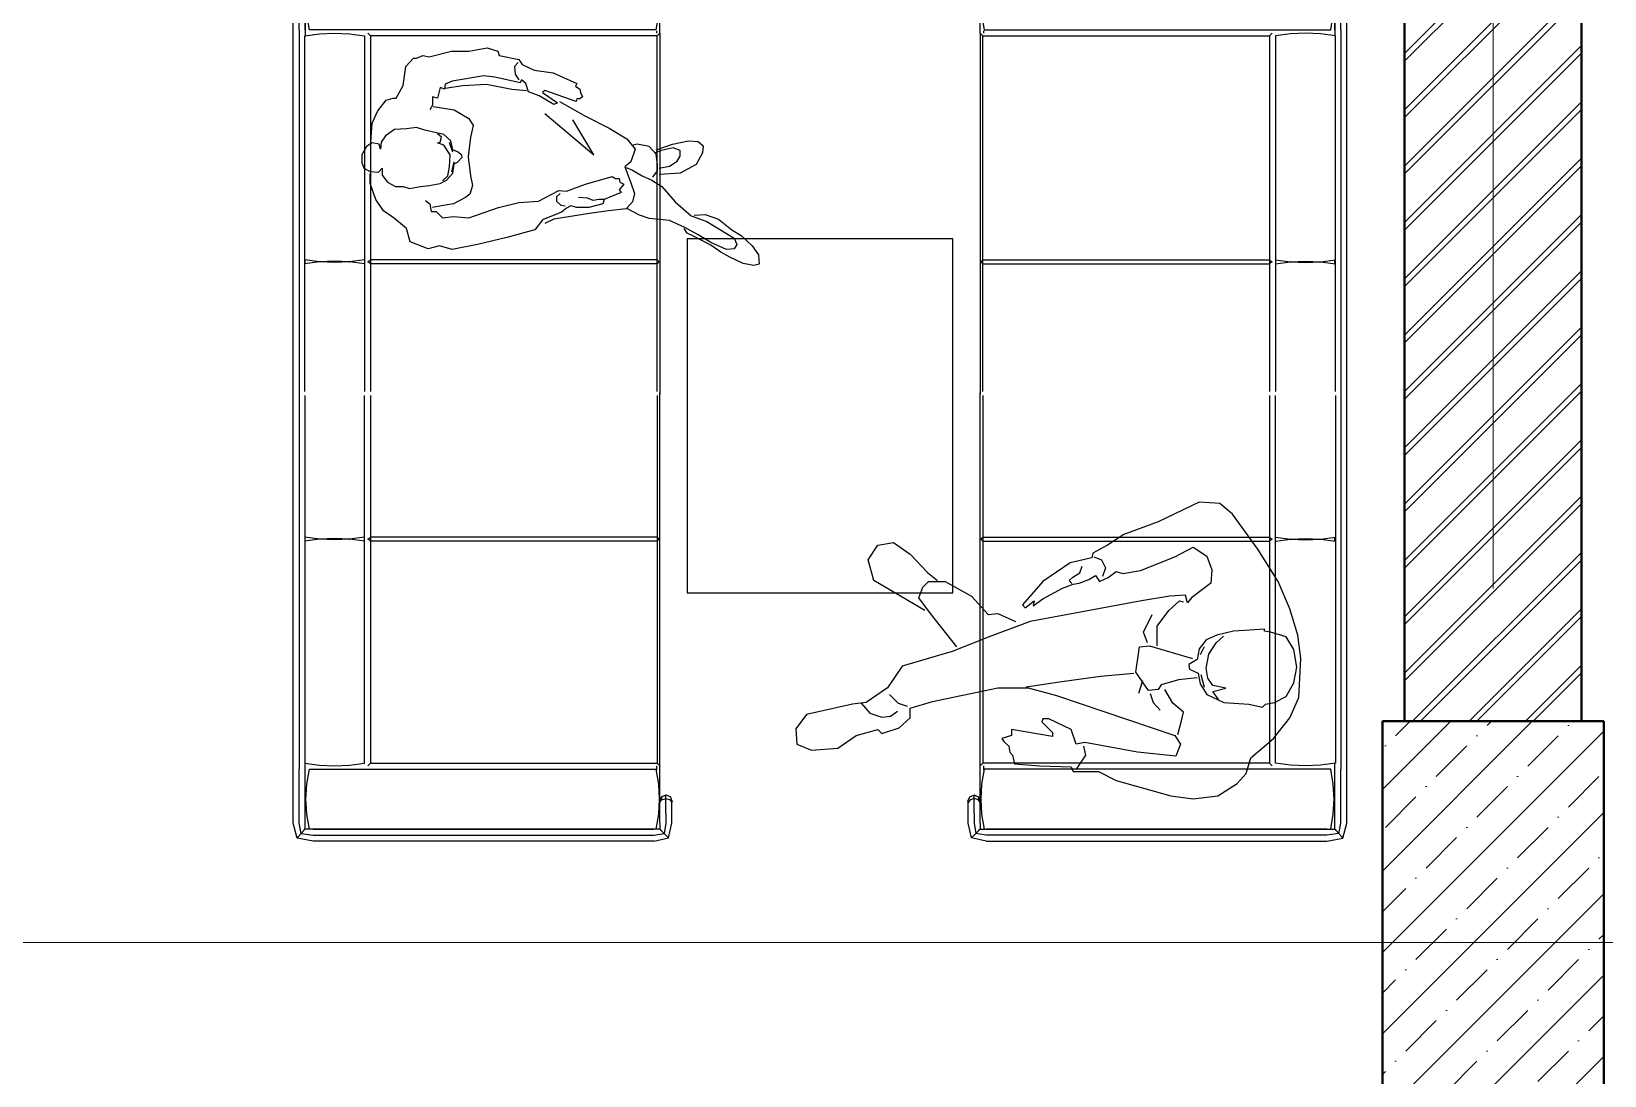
# Model space of a CAD drawing. Header units: millimetres. Extents: x 1531071 to 1560283, y -701792 to -691067.
# Drawn here: x 1546581 to 1546936.3, y -697025 to -696789 of the extents above; entities that cross this region are included whole.
import ezdxf

# ---------------------------------------------------------------- set-up
doc = ezdxf.new("R2010")
doc.units = ezdxf.units.MM
doc.header["$LTSCALE"] = 20
doc.header["$MEASUREMENT"] = 0
doc.linetypes.add('Dot & Dashed', pattern=[670.277762, 352.777767, -176.388884, 0, -141.111112])
doc.layers.add('mebel', color=21, linetype='Continuous')
doc.layers.add('PLEPO', color=8, linetype='Continuous')
doc.layers.add('OXLAR', color=6, linetype='Continuous', lineweight=5)
doc.layers.add('wall ext', color=30, linetype='Continuous', lineweight=30)
doc.layers.add('Конструктив - Колонны_Ном._пера__202', color=7, linetype='Continuous', lineweight=0, true_color=0x38637a)
doc.layers.add('Конструктив - Колонны_Ном._пера__28', color=7, linetype='Continuous', lineweight=40, true_color=0xffe4e1)

# ---------------------------------------------------------------- blocks, each defined once
blk = doc.blocks.new('werr')
at = {"layer": 'mebel'}
for p, q in [((1475466.6, -813383.8), (1475475.3, -813349.8)), ((1475475.3, -813349.8), (1475511.7, -813343.3)), ((1475475.3, -813349.8), (1475477.9, -813352.8)), ((1475511.7, -813343.3), (1476281.1, -813343.3)), ((1476314.3, -813350.7), (1476281.1, -813343.3)), ((1476311.5, -813353.5), (1476314.3, -813350.7)), ((1476314.3, -813350.7), (1476321.6, -813383.9)), ((1475466.6, -813505.5), (1475466.6, -813383.8)), ((1475477.9, -813352.8), (1475493, -813370.2)), ((1475480.1, -813383.9), (1475484.2, -813360)), ((1475480.1, -813505.5), (1475480.1, -813383.9)), ((1475511.6, -813356.8), (1475484.2, -813360)), ((1475493.6, -813383.9), (1475493.6, -813505.5)), ((1475493.7, -813370.4), (1475502.8, -813370.4)), ((1475493.7, -813505.5), (1475493.7, -813370.4)), ((1475497.1, -813404.1), (1475502.8, -813370.4)), ((1475502.8, -813370.4), (1476285.7, -813370.4)), ((1476281, -813356.8), (1475511.6, -813356.8)), ((1476281, -813370.3), (1475511.6, -813370.3)), ((1476304.7, -813360.2), (1476281, -813356.8)), ((1476294.6, -813370.4), (1476285.7, -813370.4)), ((1476285.7, -813370.4), (1476291.5, -813404.1)), ((1476294.6, -813382.8), (1476294.6, -813370.4)), ((1476294.6, -813430), (1476294.6, -813383.8)), ((1476311.5, -813353.5), (1476295.2, -813369.8)), ((1476304.7, -813360.2), (1476308.1, -813383.9)), ((1476308.1, -813383.9), (1476308.1, -813406.4)), ((1476321.6, -813383.9), (1476321.6, -813395.1)), ((1475495.2, -813437.9), (1475497.1, -813404.1)), ((1476291.5, -813404.1), (1476293.4, -813437.9)), ((1476308.1, -813439.6), (1476308.1, -813406.4)), ((1476321.6, -813395.1), (1476321.6, -813406.4)), ((1476321.6, -813406.4), (1476321.6, -813430)), ((1475497.1, -813471.7), (1475495.2, -813437.9)), ((1476293.4, -813437.9), (1476291.5, -813471.7)), ((1476294.6, -813430), (1476294.6, -813433.4)), ((1476298.5, -813436.8), (1476294.6, -813430)), ((1476294.6, -813433.4), (1476298.6, -813443)), ((1476294.6, -813433.5), (1476298.6, -813443)), ((1476294.6, -813513), (1476294.6, -813433.5)), ((1476298.5, -813436.8), (1476308.1, -813439.6)), ((1476298.6, -813443), (1476298.5, -813436.8)), ((1476298.6, -813443), (1476308.1, -813446.9)), ((1476303.8, -813445.1), (1476308.1, -813446.9)), ((1476317.6, -813436.8), (1476308.1, -813439.6)), ((1476308.1, -813439.6), (1476308.1, -813446.9)), ((1476308.1, -813446.9), (1476308.2, -813446.9)), ((1476308.1, -813446.9), (1476309, -813446.9)), ((1476309, -813446.9), (1476318.5, -813442.9)), ((1476317.6, -813436.8), (1476321.6, -813430)), ((1476317.7, -813442.9), (1476317.6, -813436.8)), ((1476318.5, -813442.9), (1476317.7, -813442.9)), ((1476322.4, -813433.4), (1476318.5, -813442.9)), ((1476321.6, -813430), (1476321.6, -813433.4)), ((1476322.4, -813433.4), (1476321.6, -813431.3)), ((1476321.6, -813433.4), (1476322.4, -813433.4)), ((1475502.8, -813505.5), (1475497.1, -813471.7)), ((1476291.5, -813471.7), (1476285.7, -813505.5)), ((1475466.6, -815176.2), (1475466.6, -813505.5)), ((1475480.1, -813505.5), (1475480.1, -815176.2)), ((1475492.3, -813519), (1475526.1, -813514.5)), ((1475492.3, -814322.6), (1475492.3, -813519)), ((1475493.7, -813505.5), (1475493.7, -813518.8)), ((1476285.7, -813505.5), (1475502.8, -813505.5)), ((1475526.1, -813514.5), (1475559.9, -813513)), ((1475559.9, -813513), (1475593.7, -813514.5)), ((1475593.7, -813514.5), (1475627.5, -813519)), ((1475627.5, -813519), (1475627.5, -814322.6)), ((1475634.9, -813513), (1475636.4, -813514.5)), ((1475636.4, -813514.5), (1475640.9, -813519)), ((1476288.7, -813519), (1475640.9, -813519)), ((1475640.9, -813519), (1475640.9, -814322.6)), ((1476287.4, -813507.7), (1476287.4, -813513)), ((1476288.7, -813519), (1476293.2, -813514.5)), ((1476288.7, -814322.6), (1476288.7, -813519)), ((1476293.2, -813514.5), (1476294.7, -813513)), ((1476294.7, -813513), (1476294.7, -814328.5)), ((1475526.1, -814029.4), (1475492.3, -814024.9)), ((1475493.7, -814033.8), (1475493.7, -814025.1)), ((1475627.5, -814024.9), (1475593.7, -814029.4)), ((1475640.9, -814024.9), (1475636.4, -814029.4)), ((1476288.7, -814024.9), (1475640.9, -814024.9)), ((1476293.2, -814029.4), (1476288.7, -814024.9)), ((1475526.1, -814029.5), (1475492.3, -814034)), ((1475559.9, -814028), (1475526.1, -814029.5)), ((1475559.9, -814030.9), (1475526.1, -814029.4)), ((1475593.7, -814029.5), (1475559.9, -814028)), ((1475593.7, -814029.4), (1475559.9, -814030.9)), ((1475593, -814029.5), (1475593.7, -814029.4)), ((1475593.7, -814029.5), (1475593, -814029.5)), ((1475627.4, -814034), (1475593.7, -814029.5)), ((1475634.9, -814028), (1475636.4, -814029.5)), ((1475636.4, -814029.4), (1475634.9, -814030.9)), ((1475636.4, -814029.5), (1475640.9, -814034)), ((1476288.7, -814034), (1475640.9, -814034)), ((1476293.2, -814029.5), (1476288.7, -814034)), ((1476294.7, -814028), (1476293.2, -814029.5)), ((1476294.7, -814030.9), (1476293.2, -814029.4)), ((1475492.3, -814331.6), (1475492.3, -815162.7)), ((1475627.4, -815162.7), (1475627.4, -814331.6)), ((1475640.9, -814331.6), (1475640.9, -815162.7)), ((1476288.7, -814331.6), (1476288.7, -815162.7)), ((1476294.7, -815168.7), (1476294.7, -814325.6)), ((1475526.1, -814656.2), (1475492.3, -814651.7)), ((1475526.1, -814656.3), (1475492.3, -814660.7)), ((1475493.7, -814660.6), (1475493.7, -814651.9)), ((1475559.9, -814654.8), (1475526.1, -814656.3)), ((1475559.9, -814657.7), (1475526.1, -814656.2)), ((1475593.7, -814656.3), (1475559.9, -814654.8)), ((1475593.7, -814656.2), (1475559.9, -814657.7)), ((1475593, -814656.2), (1475593.7, -814656.2)), ((1475593.7, -814656.3), (1475593, -814656.2)), ((1475627.5, -814651.7), (1475593.7, -814656.2)), ((1475627.4, -814660.7), (1475593.7, -814656.3)), ((1475634.9, -814654.8), (1475636.4, -814656.3)), ((1475636.4, -814656.2), (1475634.9, -814657.7)), ((1475640.9, -814651.7), (1475636.4, -814656.2)), ((1475636.4, -814656.3), (1475640.9, -814660.7)), ((1476288.7, -814651.7), (1475640.9, -814651.7)), ((1476288.7, -814660.7), (1475640.9, -814660.7)), ((1476293.2, -814656.2), (1476288.7, -814651.7)), ((1476293.2, -814656.3), (1476288.7, -814660.7)), ((1476294.7, -814654.8), (1476293.2, -814656.3)), ((1476294.7, -814657.7), (1476293.2, -814656.2)), ((1475492.3, -815162.7), (1475526.1, -815167.2)), ((1475493.7, -815176.2), (1475493.7, -815162.9)), ((1475593.7, -815167.2), (1475627.4, -815162.7)), ((1475634.9, -815168.7), (1475640.9, -815162.7)), ((1475640.9, -815162.7), (1476288.7, -815162.7)), ((1476288.7, -815162.7), (1476294.7, -815168.7)), ((1475466.6, -815297.9), (1475466.6, -815176.3)), ((1475480.1, -815297.9), (1475480.1, -815176.3)), ((1475493.6, -815297.8), (1475493.6, -815176.3)), ((1475493.7, -815311.4), (1475493.7, -815176.2)), ((1475497.1, -815210), (1475502.8, -815176.2)), ((1475502.8, -815176.2), (1476285.7, -815176.2)), ((1475526.1, -815167.2), (1475559.9, -815168.7)), ((1475559.9, -815168.7), (1475593.7, -815167.2)), ((1476285.7, -815176.2), (1476291.5, -815210)), ((1476287.4, -815178.5), (1476286.1, -815178.5)), ((1476287.4, -815168.7), (1476287.4, -815178.5)), ((1476294.6, -815248.2), (1476294.6, -815168.7)), ((1475495.2, -815243.8), (1475497.1, -815210)), ((1476291.5, -815210), (1476293.4, -815243.8)), ((1475497.1, -815277.6), (1475495.2, -815243.8)), ((1476293.4, -815243.8), (1476291.5, -815277.6)), ((1476294.6, -815248.3), (1476298.6, -815238.7)), ((1476294.6, -815251.7), (1476298.5, -815245)), ((1476294.6, -815297.9), (1476294.6, -815248.3)), ((1476298.6, -815238.7), (1476298.5, -815245)), ((1476298.5, -815245), (1476308.1, -815242.2)), ((1476308.1, -815234.8), (1476298.6, -815238.7)), ((1476303.9, -815236.5), (1476308.1, -815234.8)), ((1476308.1, -815234.8), (1476308.2, -815234.8)), ((1476309, -815234.8), (1476308.1, -815234.8)), ((1476308.1, -815242.2), (1476308.1, -815234.8)), ((1476308.1, -815242.2), (1476317.6, -815245)), ((1476308.1, -815275.3), (1476308.1, -815242.2)), ((1476318.5, -815238.8), (1476309, -815234.8)), ((1476317.6, -815245), (1476321.6, -815251.7)), ((1476318.5, -815238.8), (1476317.7, -815238.8)), ((1476322.4, -815248.4), (1476318.5, -815238.8)), ((1476322.4, -815248.4), (1476321.6, -815250.4)), ((1476321.6, -815248.4), (1476322.4, -815248.4)), ((1476321.6, -815251.7), (1476321.6, -815248.4)), ((1476321.6, -815297.8), (1476321.6, -815251.7)), ((1475475.3, -815332), (1475466.6, -815297.9)), ((1475484.2, -815321.7), (1475480.1, -815297.9)), ((1475502.8, -815311.4), (1475497.1, -815277.6)), ((1476291.5, -815277.6), (1476285.7, -815311.4)), ((1476294.6, -815298.9), (1476294.6, -815311.4)), ((1476308.1, -815297.9), (1476304.7, -815321.5)), ((1476308.1, -815275.3), (1476308.1, -815297.9)), ((1476314.3, -815331), (1476321.6, -815297.8)), ((1475475.3, -815332), (1475477.9, -815329)), ((1475511.7, -815338.4), (1475475.3, -815332)), ((1475477.9, -815329), (1475484.2, -815321.7)), ((1475490.4, -815314.5), (1475484.2, -815321.7)), ((1475484.2, -815321.7), (1475511.6, -815324.9)), ((1475490.4, -815314.5), (1475493, -815311.5)), ((1476294.6, -815311.4), (1475493.7, -815311.4)), ((1476285.7, -815311.4), (1475502.8, -815311.4)), ((1475511.6, -815311.4), (1476281, -815311.4)), ((1475511.6, -815324.9), (1476281, -815324.9)), ((1476281.1, -815338.4), (1475511.7, -815338.4)), ((1476281, -815324.9), (1476304.7, -815321.5)), ((1476281.1, -815338.4), (1476314.3, -815331)), ((1476298, -815314.7), (1476295.2, -815311.9)), ((1476304.7, -815321.5), (1476298, -815314.7)), ((1476304.7, -815321.5), (1476311.5, -815328.2)), ((1476314.3, -815331), (1476311.5, -815328.2))]:
    blk.add_line(p, q, dxfattribs=at)

msp = doc.modelspace()

# ---------------------------------------------------------------- hatches: boundary and pattern name
at = {"layer": 'Конструктив - Колонны_Ном._пера__202', "linetype": 'Continuous'}
h = msp.add_hatch(dxfattribs=at)
h.set_pattern_fill('БЛОКИ_ЭФФЕКТИВНЫЕ', color=1, scale=0.1, style=0, pattern_type=2)
h.set_pattern_definition([(45, (1539827.054, -703107.138), (-6.36396, 6.36396), [])])
h.paths.add_polyline_path([(1546891.14, -696474.89), (1546891.14, -696944.89), (1546931.14, -696944.89), (1546931.14, -696474.89)])
h = msp.add_hatch(dxfattribs=at)
h.set_pattern_fill('БЛОКИ_ЭФФЕКТИВНЫЕ', color=1, scale=0.1, style=0, pattern_type=2)
h.set_pattern_definition([(45, (1540707.054, -703107.138), (-6.36396, 6.36396), [])])
h.paths.add_polyline_path([(1546931.14, -696474.89), (1546931.14, -696944.89), (1546891.14, -696944.89), (1546891.14, -696474.89)])
h = msp.add_hatch(dxfattribs=at)
h.set_pattern_fill('ЖЕЛЕЗОБЕТОН__ГОСТ_', color=1, scale=0.1, style=0, pattern_type=2)
h.set_pattern_definition([(45, (1539827.054, -704387.138), (-9.192387, 9.192387), []), (45, (1539822.458, -704382.542), (-9.192387, 9.192387), [9.749999, -3.25, 0, -3.25])])
h.paths.add_polyline_path([(1546886.14, -697044.89), (1546936.14, -697044.89), (1546936.14, -696944.89), (1546886.14, -696944.89)])

# ---------------------------------------------------------------- linework, layer by layer
at = {"ltscale": 0.5}
msp.add_lwpolyline([(1546729.1, -696835.91), (1546729.1, -696915.91), (1546789.1, -696915.91), (1546789.1, -696835.91)], close=True, dxfattribs=at)
at = {"layer": 'OXLAR', "color": 6, "linetype": 'Dot & Dashed', "ltscale": 0.15}
for p, q in [((1546911.14, -695856.57), (1546911.14, -699160.25)), ((1544397.16, -696994.89), (1550288.33, -696994.89))]:
    msp.add_line(p, q, dxfattribs=at)
at = {"layer": 'PLEPO', "color": 1}
for p, q in [((1546690.89, -696796.01, -45.43), (1546690.09, -696796.96, -45.43)), ((1546690.09, -696796.96, -45.43), (1546690.25, -696798.7, -45.43)), ((1546690.25, -696798.7, -45.43), (1546691.04, -696799.97, -45.43)), ((1546675.3, -696814.05, -45.43), (1546676.08, -696816.23, -45.43)), ((1546676.38, -696818.49, -45.43), (1546675.84, -696820.74, -45.43)), ((1546700.39, -696825.61, -45.43), (1546699.6, -696826.4, -45.43)), ((1546699.6, -696826.4, -45.43), (1546699.6, -696827.35, -45.43)), ((1546706.57, -696826.72, -45.43), (1546704.51, -696826.56, -45.43)), ((1546699.6, -696827.35, -45.43), (1546700.55, -696828.3, -45.43)), ((1546700.55, -696828.3, -45.43), (1546701.5, -696828.46, -45.43)), ((1546707.84, -696827.19, -45.43), (1546706.57, -696826.72, -45.43)), ((1546709.1, -696827.03, -45.43), (1546707.84, -696827.19, -45.43)), ((1546710.37, -696827.03, -45.43), (1546709.1, -696827.03, -45.43)), ((1546816.2, -696912.33, -45.43), (1546817.77, -696911.33, -45.43)), ((1546817.77, -696911.33, -45.43), (1546818.33, -696909.87, -45.43)), ((1546815.42, -696913.11, -45.43), (1546816.2, -696912.33, -45.43)), ((1546815.98, -696913.79, -45.43), (1546815.42, -696913.11, -45.43)), ((1546845.09, -696929.82, -45.43), (1546845.99, -696928.03, -45.43)), ((1546805.7, -696937.1, -45.43), (1546813.2, -696936, -45.43)), ((1546813.2, -696936, -45.43), (1546822.47, -696934.68, -45.43)), ((1546822.47, -696934.68, -45.43), (1546829.97, -696934.02, -45.43)), ((1546845.99, -696937.27, -45.43), (1546845.24, -696934.44, -45.43))]:
    msp.add_line(p, q, dxfattribs=at)
at = {"layer": 'PLEPO', "color": 1, "elevation": -45.43}
for points in [[(1546657.62, -696814.05), (1546657.94, -696809.78), (1546659.2, -696806.93), (1546661.1, -696804.56), (1546662.69, -696804.08), (1546663.32, -696804.08), (1546664.91, -696801.23), (1546665.54, -696796.96), (1546667.28, -696795.06), (1546667.92, -696795.06), (1546669.34, -696794.43), (1546670.77, -696794.74), (1546675.84, -696793.48), (1546679.8, -696793.48), (1546683.92, -696792.69), (1546686.29, -696793.48), (1546686.61, -696794.43), (1546691.04, -696795.38), (1546691.84, -696796.49), (1546694.53, -696797.75), (1546698.81, -696798.38), (1546704.19, -696800.76), (1546703.88, -696801.39), (1546704.83, -696802.03), (1546704.99, -696802.82), (1546705.46, -696803.77), (1546704.83, -696804.24), (1546704.19, -696804.24), (1546704.03, -696804.87), (1546696.91, -696802.34), (1546696.43, -696802.82), (1546699.76, -696805.19), (1546698.97, -696805.51), (1546695.64, -696803.61), (1546693.26, -696802.66), (1546692.63, -696800.76), (1546691.68, -696799.97), (1546691.36, -696800.6), (1546685.66, -696799.33), (1546683.12, -696799.02), (1546676, -696800.28), (1546674.41, -696800.92), (1546674.25, -696802.03), (1546673.3, -696801.71), (1546672.67, -696804.08), (1546671.56, -696803.77), (1546671.56, -696805.67), (1546670.93, -696806.77)], [(1546674.41, -696801.87), (1546678.37, -696801.23), (1546683.76, -696800.92), (1546689.46, -696802.03), (1546692.79, -696802.34)], [(1546700.23, -696804.87), (1546706.09, -696808.2), (1546711.48, -696810.89), (1546715.44, -696813.26), (1546717.34, -696815.64), (1546716.39, -696818.49), (1546714.97, -696819.59), (1546716.39, -696823.23), (1546717.18, -696825.61), (1546716.71, -696827.51), (1546715.28, -696829.09), (1546711.32, -696829.57), (1546707.04, -696830.2), (1546698.97, -696831.47), (1546696.91, -696832.42)], [(1546671.72, -696805.98), (1546676.47, -696806.77), (1546679.8, -696808.67), (1546680.75, -696810.26), (1546680.11, -696812.95), (1546679.64, -696817.38), (1546680.11, -696821.65), (1546680.59, -696823.87), (1546679.96, -696825.77), (1546679, -696826.56), (1546676.31, -696827.98), (1546673.62, -696828.46), (1546671.56, -696828.77)], [(1546696.91, -696807.57), (1546708, -696816.9), (1546703.24, -696808.99)], [(1546673.78, -696822.76), (1546675.04, -696821.65), (1546675.36, -696819.59), (1546675.52, -696816.9), (1546674.09, -696814.69), (1546672.67, -696814.21), (1546673.3, -696814.05), (1546673.62, -696812.95), (1546672.67, -696812.16)], [(1546721.3, -696821.97), (1546722.41, -696820.54), (1546722.41, -696819.12), (1546722.09, -696816.75), (1546720.51, -696815), (1546717.82, -696814.53), (1546716.87, -696814.69)], [(1546722.73, -696819.91), (1546725.1, -696819.44), (1546726.85, -696818.33), (1546727.48, -696817.22), (1546727.48, -696815.95), (1546725.9, -696815.32), (1546723.2, -696815.95), (1546721.94, -696816.43)], [(1546722.09, -696815.8), (1546725.74, -696814.53), (1546729.38, -696813.74), (1546731.6, -696813.9), (1546732.71, -696814.85), (1546732.55, -696816.43), (1546731.12, -696819.12), (1546727.48, -696821.02), (1546722.73, -696821.34)], [(1546669.98, -696827.19), (1546670.93, -696827.98), (1546671.24, -696829.72), (1546672.35, -696829.72), (1546673.78, -696831.15), (1546676.31, -696830.83), (1546679.8, -696831.15), (1546686.45, -696828.77), (1546691.04, -696827.67), (1546695.48, -696827.35), (1546700.07, -696824.98), (1546701.82, -696825.13), (1546706.09, -696823.55), (1546712.11, -696821.81), (1546712.91, -696822.29), (1546713.7, -696822.29), (1546713.86, -696823.08), (1546714.81, -696823.55), (1546713.7, -696824.82), (1546714.17, -696825.45), (1546710.37, -696827.03), (1546710.05, -696827.98), (1546706.89, -696828.77), (1546704.19, -696828.77), (1546702.77, -696828.46), (1546701.82, -696828.93), (1546700.71, -696829.88), (1546696.43, -696831.62), (1546694.69, -696833.84), (1546688.35, -696835.58), (1546681.7, -696837.16), (1546676, -696838.27), (1546673.14, -696837.48), (1546670.61, -696838.11), (1546666.49, -696836.53), (1546665.7, -696833.52), (1546663, -696831.31), (1546660.47, -696829.57), (1546658.73, -696827.03), (1546657.46, -696823.39), (1546657.46, -696821.18)], [(1546715.28, -696819.75), (1546716.71, -696820.39), (1546718.93, -696821.65), (1546721.14, -696822.6), (1546723.36, -696824.03), (1546726.37, -696827.51), (1546730.01, -696830.67), (1546733.5, -696831.94), (1546739.68, -696835.74), (1546740.31, -696837.16), (1546739.68, -696838.11), (1546737.94, -696838.27), (1546734.45, -696836.69), (1546731.6, -696834.95), (1546728.59, -696833.36), (1546725.1, -696831.78), (1546720.51, -696831.31), (1546718.29, -696830.52), (1546715.6, -696829.09)], [(1546730.65, -696830.52), (1546733.18, -696830.36), (1546736.19, -696831.47), (1546739.2, -696833.84), (1546741.26, -696835.11), (1546743.8, -696837.48), (1546745.22, -696839.54), (1546745.38, -696841.6), (1546744.11, -696841.91), (1546741.74, -696841.44), (1546738.73, -696840.01), (1546736.67, -696838.9), (1546734.45, -696837.32), (1546730.49, -696835.26), (1546729.06, -696834.63), (1546728.43, -696833.52)], [(1546782.75, -696919.91), (1546771.27, -696913.07), (1546769.95, -696908.44), (1546772.16, -696905.14), (1546775.69, -696904.47), (1546779.44, -696907.12), (1546783.41, -696911.31), (1546785.62, -696913.07)], [(1546820.92, -696907.78), (1546822.69, -696908.44), (1546823.57, -696910.21), (1546822.91, -696912.19)], [(1546790.03, -696928.06), (1546784.07, -696920.57), (1546781.42, -696917.04), (1546782.31, -696914.62), (1546783.63, -696913.29), (1546787.38, -696913.29), (1546793.34, -696916.6), (1546797.09, -696920.79), (1546799.3, -696920.57), (1546803.27, -696922.33)], [(1546835.26, -696927.84), (1546835.26, -696923.43), (1546837.91, -696919.91), (1546840.34, -696917.7), (1546841.22, -696917.92)], [(1546833.06, -696927.18), (1546832.18, -696924.76), (1546834.16, -696920.79)], [(1546849.14, -696940.01), (1546847.83, -696938.14), (1546850.81, -696937.4), (1546847.83, -696936.84), (1546846.71, -696935.16), (1546846.34, -696932.93), (1546846.9, -696929.77), (1546848.58, -696927.16), (1546850.25, -696925.67)], [(1546844.31, -696935.12), (1546840.12, -696935.56), (1546836.15, -696936.66), (1546835.48, -696937.76), (1546833.28, -696937.98), (1546830.41, -696933.8), (1546831.29, -696928.06), (1546833.5, -696927.84), (1546843.21, -696930.71)], [(1546831.95, -696935.78), (1546831.07, -696938.65)], [(1546774.81, -696938.87), (1546776.79, -696940.85), (1546778.78, -696941.51)], [(1546833.72, -696938.65), (1546834.38, -696940.63), (1546835.93, -696942.39)], [(1546839.9, -696947.91), (1546840.78, -696944.82), (1546841.22, -696942.83), (1546838.79, -696940.85), (1546837.03, -696937.76)], [(1546768.41, -696940.85), (1546770.39, -696943.06), (1546773.04, -696943.94), (1546775.03, -696943.72), (1546776.57, -696942.61)], [(1546818.61, -696950.55), (1546819.05, -696952.53), (1546816.95, -696955.73)]]:
    msp.add_lwpolyline(points, dxfattribs=at)
for points in [[(1546678.19, -696816.96), (1546677.2, -696816.25), (1546676.15, -696815.8), (1546675.68, -696813.74), (1546674.09, -696812.31), (1546669.82, -696811.36), (1546667.92, -696810.73), (1546665.7, -696811.05), (1546663, -696811.21), (1546660.95, -696812.63), (1546659.99, -696814.05), (1546659.84, -696815.64), (1546659.52, -696814.53), (1546657.94, -696814.21), (1546656.67, -696815), (1546655.56, -696816.9), (1546655.56, -696818.64), (1546656.03, -696819.91), (1546657.46, -696820.7), (1546659.36, -696820.86), (1546660.15, -696819.91), (1546660.15, -696821.49), (1546661.42, -696823.08), (1546663.16, -696824.03), (1546664.91, -696824.03), (1546666.33, -696824.5), (1546668.87, -696824.03), (1546670.77, -696823.87), (1546673.3, -696823.39), (1546674.73, -696822.6), (1546676.15, -696821.02), (1546676.47, -696818.96), (1546677.17, -696818.57), (1546678.22, -696817.47)], [(1546867.04, -696925.42), (1546865.27, -696919.47), (1546862.63, -696913.29), (1546857.99, -696906.02), (1546852.25, -696898.08), (1546849.39, -696895.66), (1546844.75, -696895.43), (1546835.48, -696899.84), (1546827.76, -696902.71), (1546824.01, -696905.14), (1546820.7, -696906.9), (1546820.48, -696908), (1546815.63, -696909.1), (1546809.45, -696913.29), (1546804.81, -696918.58), (1546805.48, -696919.24), (1546807.46, -696917.7), (1546807.24, -696918.8), (1546809.45, -696917.26), (1546813.86, -696914.84), (1546816.29, -696913.95), (1546817.61, -696913.73), (1546819.82, -696912.85), (1546821.36, -696911.97), (1546822.25, -696913.29), (1546824.23, -696912.41), (1546826, -696911.09), (1546827.54, -696911.53), (1546831.51, -696910.87), (1546839.24, -696907.78), (1546843.43, -696905.58), (1546846.52, -696907.56), (1546847.62, -696910.65), (1546847.4, -696913.73), (1546842.99, -696917.04), (1546842.1, -696918.14), (1546841.66, -696916.38), (1546838.13, -696916.6), (1546831.73, -696917.7), (1546806.58, -696922.33), (1546797.31, -696925.86), (1546788.93, -696929.17), (1546777.67, -696932.47), (1546774.36, -696937.32), (1546769.51, -696940.63), (1546766.42, -696941.07), (1546756.07, -696943.4), (1546753.62, -696946.58), (1546753.84, -696950.11), (1546757.15, -696951.43), (1546763.11, -696950.99), (1546767.3, -696948.13), (1546772.16, -696946.8), (1546773.04, -696947.68), (1546777.01, -696946.36), (1546779.44, -696944.16), (1546779.44, -696941.95), (1546784.51, -696940.41), (1546799.3, -696937.32), (1546806.14, -696937.32), (1546812.54, -696939.09), (1546839.24, -696948.13), (1546840.56, -696950.11), (1546839.46, -696952.76), (1546830.85, -696951.87), (1546818.94, -696949.67), (1546816.95, -696950.11), (1546815.85, -696946.8), (1546810.77, -696944.38), (1546809.45, -696944.38), (1546809.23, -696945.04), (1546811.65, -696947.46), (1546811.65, -696948.35), (1546802.39, -696946.8), (1546802.39, -696948.13), (1546800.18, -696948.79), (1546800.62, -696949.45), (1546801.73, -696950.55), (1546801.95, -696951.87), (1546802.61, -696952.54), (1546803.05, -696954.52), (1546808.79, -696954.96), (1546815.85, -696955.18), (1546816.29, -696956.28), (1546822.03, -696956.28), (1546826, -696958.27), (1546838.35, -696961.79), (1546843.43, -696962.46), (1546848.94, -696961.79), (1546853.36, -696958.93), (1546855.34, -696956.72), (1546856.45, -696953.2), (1546861.52, -696948.79), (1546865.27, -696944.16), (1546867.26, -696939.53), (1546867.7, -696930.71)], [(1546842.55, -696933.13), (1546844.51, -696934.03), (1546844.97, -696936.44), (1546846.52, -696938.87), (1546850.31, -696940.7), (1546856.01, -696941.07), (1546859.09, -696941.73), (1546859.76, -696941.07), (1546861.74, -696940.63), (1546864.39, -696939.31), (1546866.16, -696936.22), (1546866.82, -696932.69), (1546866.16, -696928.72), (1546864.39, -696925.86), (1546860.86, -696924.76), (1546859.54, -696924.54), (1546859.54, -696924.1), (1546856.23, -696924.32), (1546852.48, -696924.54), (1546848.72, -696925.42), (1546846.3, -696926.52), (1546844.75, -696928.5), (1546844.27, -696930.93), (1546842.4, -696932.07)]]:
    msp.add_lwpolyline(points, close=True, dxfattribs=at)
at = {"layer": 'Конструктив - Колонны_Ном._пера__28', "color": 0, "linetype": 'Continuous'}
for p, q in [((1546936.14, -696944.89), (1546886.14, -696944.89)), ((1546886.14, -696944.89), (1546886.14, -697044.89)), ((1546936.14, -697044.89), (1546936.14, -696944.89))]:
    msp.add_line(p, q, dxfattribs=at)
at = {"layer": 'Конструктив - Колонны_Ном._пера__28', "color": 0, "linetype": 'Continuous', "flags": 128}
for points in [[(1546891.14, -696474.89), (1546891.14, -696944.89)], [(1546931.14, -696944.89), (1546931.14, -696474.89)]]:
    msp.add_lwpolyline(points, dxfattribs=at)

# ---------------------------------------------------------------- block references
at = {"layer": 'wall ext', "color": 0, "lineweight": -3, "yscale": 0.1, "zscale": 0.1}
for p, xscale in [((1399093.45, -615438.12), 0.1), ((1694424.76, -615438.12), -0.1)]:
    msp.add_blockref('werr', p, dxfattribs=dict(at, xscale=xscale))

doc.saveas('drawing.dxf')
